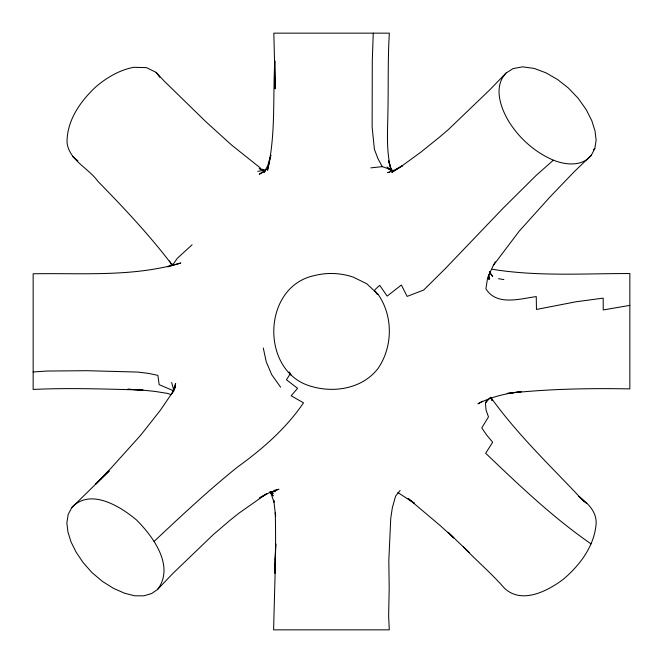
<?xml version="1.0" encoding="UTF-8"?>
<svg xmlns="http://www.w3.org/2000/svg" width="663" height="663" viewBox="0 0 663 663"><rect width="100%" height="100%" fill="white"/><g stroke="black" fill="none" stroke-linecap="round" stroke-linejoin="round"><path stroke-width="0.99" d="M373.269 33.15L372.283 60.805L372.134 126.898L374.38 149.233L377.811 158.316L382.253 166.637L393.565 170.582M493.595 265.076L519.237 231.138L549.693 197.284L574.083 171.858L591.388 155.183L594.835 148.437L596.128 140.258L595.067 131.108L591.802 120.699L586.183 109.602L578.128 98.24L568.282 87.922L557.442 79.427L545.939 72.822L534.171 68.413L522.494 66.847L513.112 68.596L506.043 73.054L489.957 89.662L448.171 129.749L439.279 137.332L420.79 152.192L401.496 166.272L391.783 172.38L402.424 165.783L394.618 169.993L387.664 172.595L389.703 172.297M174.535 389.189L175.645 383.413L172.281 393.167M464.746 548.202L463.321 546.801C476.639 560.915 491.598 573.396 504.311 588.081C521.45 604.515 547.099 591.371 562.962 579.553C579.429 565.754 593.758 546.958 596.029 524.997C597.421 512.333 588.106 503.25 578.749 496.413L584.086 501.659C552.32 467.597 518.093 435.55 490.902 397.51M591.073 543.892C552.934 517.538 519.112 485.233 485.664 453.243L492.684 442.246L486.783 435.177L481.777 427.875L488.482 416.919L486.07 410.099L485.432 403.228L486.518 400.502M374.355 291.413L375.192 289.449L379.725 285.355L387.151 296.104L401.372 285.015L407.148 296.411L423.756 289.996L445.321 268.598L503.051 208.273L536.06 175.513L553.373 160.173C565.655 165.062 582.28 166.844 591.388 155.183M172.421 393.217L175.372 386.794L171.278 394.212L160.463 410.124L140.788 435.085L111.243 467.904L95.779 484.065L71.786 507.593L68.198 514.43L66.855 522.892L67.966 532.058L71.016 541.903L76.146 552.196L83.016 562.415L91.875 572.492L102.433 581.418L113.63 588.421L124.52 593.203L134.581 595.788L143.888 595.83L151.661 593.534L157.562 589.448L173.118 573.205L213.403 534.511L230.276 520.082L239.028 513.112L267.098 493.421L259.681 497.838L269.518 492.592L278.957 489.228L273.976 490.471M493.371 265.275L487.628 277.739L485.904 288.803C496.595 306.19 519.875 298.789 536.259 296.593L536.458 309.455L576.056 301.764L603.181 298.135L603.222 309.936L629.85 305.378M493.827 264.413L495.352 261.885M157.562 589.448C175.049 566.434 153.128 536.45 136.387 519.875C120.144 506.259 90.251 487.703 71.786 507.593M506.043 73.054C493.479 86.381 500.126 106.47 508.131 120.368C518.698 137.896 534.535 152.076 553.373 160.173M400.12 490.454L395.579 496.156L392.33 507.792L390.739 518.408L388.816 560.5L389.189 588.338L388.634 616.06L389.28 629.85L273.628 629.85C274.449 590.849 276.338 551.84 275.253 512.83L275.634 516.112L273.794 500.565M485.432 403.228L489.824 397.833M265.399 171.004L264.056 172.355L267.595 165.982L270.877 155.167L267.537 170.225C275.932 134.448 272.717 97.279 274.83 60.863L275.195 88.842L273.844 33.15L389.355 33.15C387.681 60.167 388.518 87.226 387.872 114.26C387.573 132.907 386.197 152.018 391.162 170.2M154.156 541.348C181.38 515.789 208.663 490.172 237.826 466.81C262.747 448.851 286.109 428.397 303.513 402.847L291.173 395.811L297.571 388.294L286.449 379.783L289.275 375.333L289.996 373.062L288.819 372.341L289.706 372.092M593.402 149.797L594.835 148.437M192.104 244.796L177.228 258.388L173.772 263.493L167.673 266.891L180.825 262.979C133.072 277.225 82.361 272.924 33.15 273.786L33.15 389.438C69.64 387.731 106.295 389.065 142.827 390.051L127.86 389.256L142.827 390.051M266.402 169.28L259.316 174.212L263.857 171.767M482.44 401.223L477.965 403.808C491.349 396.689 506.35 393.358 521.309 391.634L507.104 393.457C547.812 388.874 588.935 388.17 629.85 388.891L629.85 273.554C584.053 273.446 537.743 276.686 492.352 269.277M257.741 171.386L266.46 169.703M370.857 167.863L382.253 166.637M33.15 371.984L46.775 371.04L87.11 370.7L137.597 372.067L148.305 373.335L157.893 375.366L159.153 384.664L173.963 390.955L171.659 382.534M269.882 491.855L275.535 491.54M141.617 390.018L154.852 391.394L167.374 393.383L171.071 394.609M498.543 278.717L503.88 279.595M264.603 170.598L259.25 168.559L264.877 170.814M270.405 492.319L273.231 493.413L271.689 492.319M376.518 293.775L378.233 294.538C393.2 316.152 392.902 346.691 378.134 368.313C362.777 388.576 334.16 393.374 310.839 386.239C260.012 371.703 261.827 286.822 314.163 275.626A68.67 68.67 0 0 1 353.213 277.117L366.813 283.764L378.233 294.538M584.824 502.339L586.631 503.167M260.327 167.954L231.52 144.965L205.704 121.561L163.993 80.878L156.112 72.35L146.473 67.643L133.959 67.303A63.043 36.399 -45 0 0 96.085 86.638C80.48 101.049 66.706 120.591 67.046 142.661C69.192 160.313 88.345 167.913 97.884 181.306C123.583 207.618 148.918 234.42 171.187 263.741M388.186 168.709L390.623 170.101M397.833 492.518L414.566 503.399L408.135 498.518L440.215 525.593L453.882 537.991L448.18 532.381L469.039 552.395L466.18 549.602M261.96 169.09L263.592 170.217M387.043 167.043L391.593 170.283L388.526 160.62L391.087 170.134M72.565 156.369L77.82 160.811M269.75 492.228L273.206 495.965L271.731 493.289M489.584 272.634L492.733 276.554L489.369 271.44M374.868 291.397L375.764 291.844L375.954 292.789M156.112 72.35L159.758 77.256M280.648 387.258L271.706 374.661L266.236 361.791L263.294 348.017M490.728 398.057L492.294 400.709L490.537 397.236M169.496 260.915L171.999 265.291M290.527 373.874L291.007 375.175M270.744 492.592L273.976 502.164L273.761 500.267M488.954 276.645L489.029 279.67L488.971 274.175M275.046 558.992L274.921 573.23L275.791 543.842L275.046 558.992M101.041 478.877L95.779 484.065L109.238 470.987L101.041 478.877"/></g></svg>
